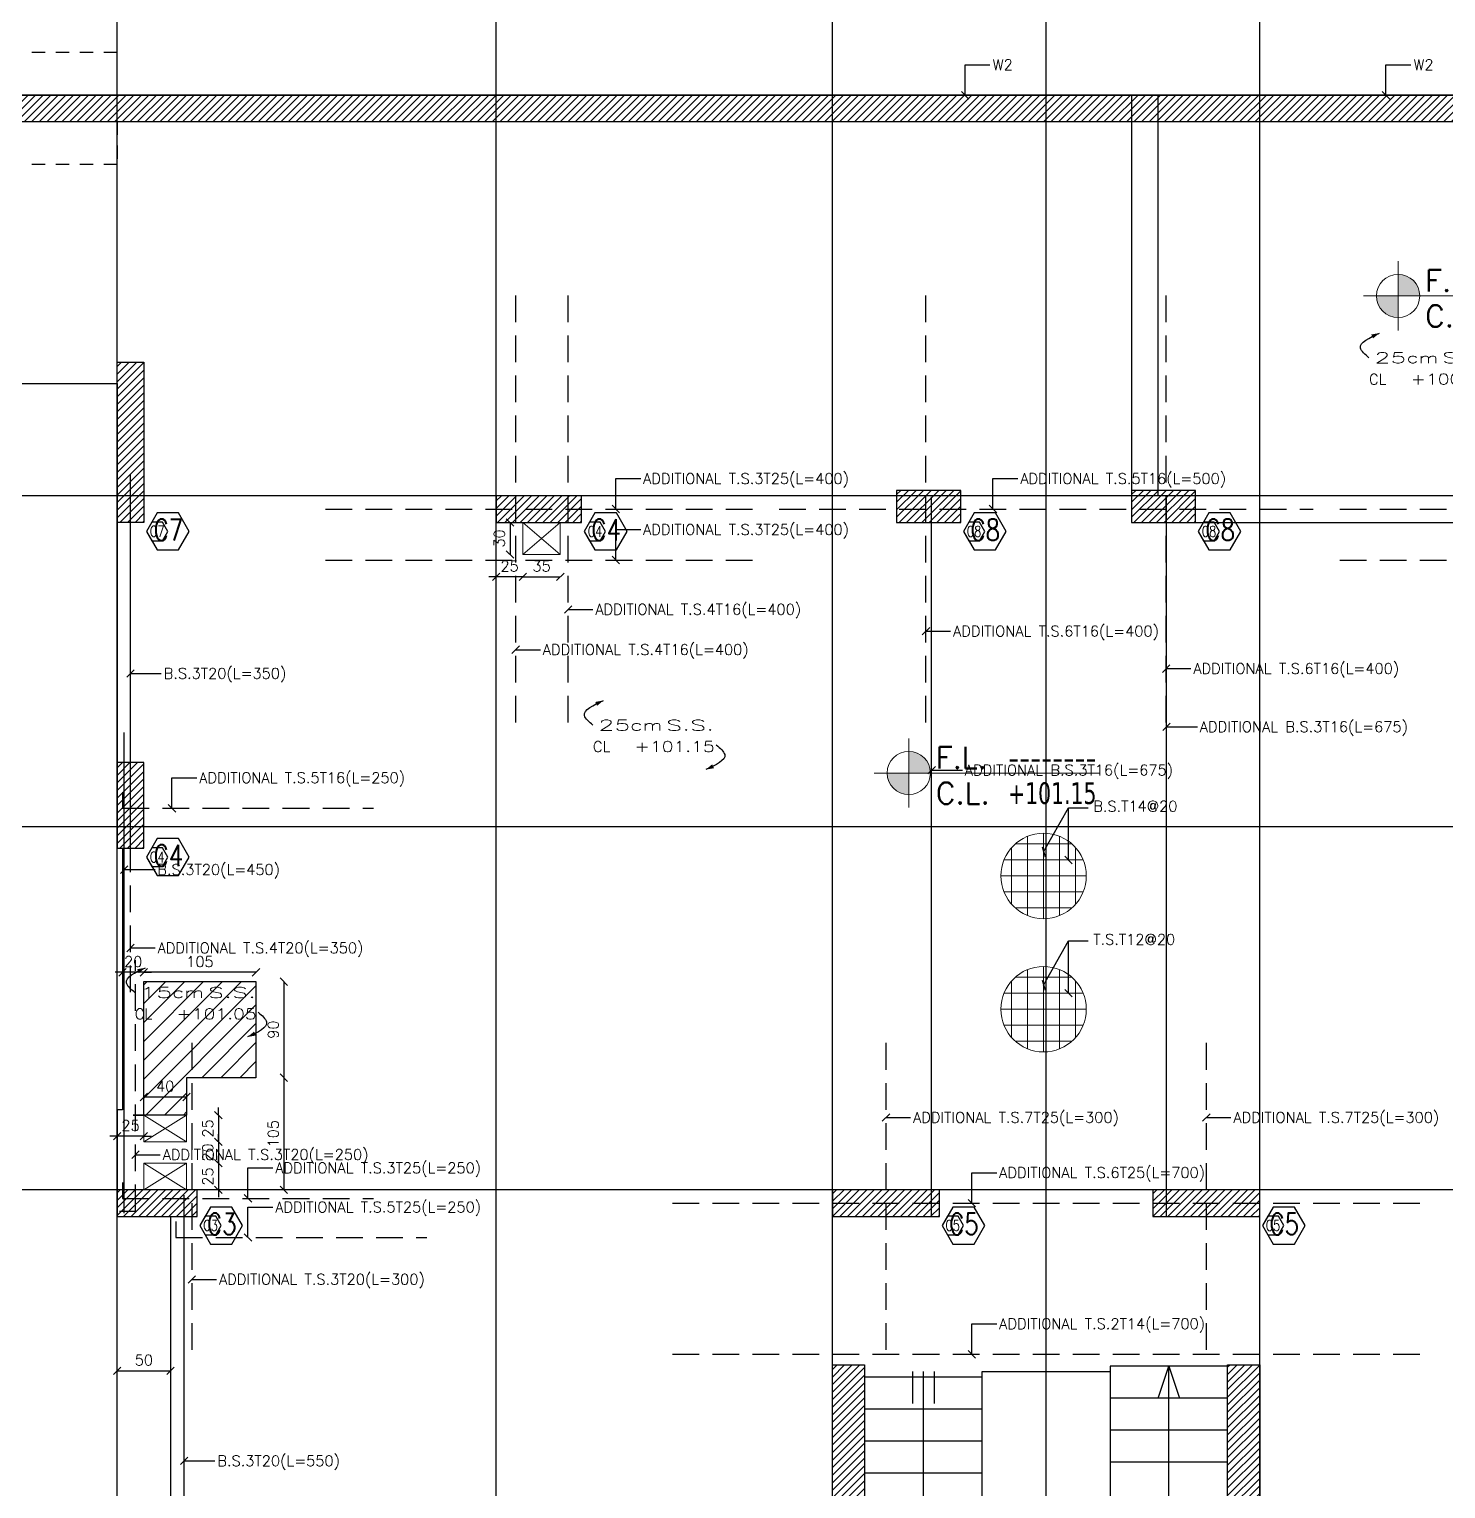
# Model space of a CAD drawing. Header units: inches. Extents: x -48 to 777, y -156 to 510.
# Drawn here: x 379.65 to 392.92, y 244.76 to 258.43 of the extents above; entities that cross this region are included whole.
import ezdxf
from ezdxf.enums import TextEntityAlignment as Align

# ---------------------------------------------------------------- set-up
doc = ezdxf.new("R2010")
doc.units = ezdxf.units.IN
doc.header["$MEASUREMENT"] = 0
for name, pattern in [('HIDDEN', [0.375, 0.25, -0.125]), ('HIDDEN2', [0.1875, 0.125, -0.0625]), ('NUHA', [1.45, 0.75, -0.25, 0.2, -0.25])]:
    doc.linetypes.add(name, pattern=pattern)
doc.layers.get('Defpoints').update_dxf_attribs({"lineweight": 5})
for name, color, linetype, lineweight in [('A-SIGNS1', 20, 'Continuous', 15), ('A-SIGNS2', 30, 'Continuous', 15), ('str-shaft', 1, 'Continuous', 5)]:
    doc.layers.add(name, color=color, linetype=linetype, lineweight=lineweight)
for name, color, linetype in [('Str-Axes', 8, 'Continuous'), ('str-col-hatch', 8, 'Continuous'), ('str-COL-TAG-100', 1, 'Continuous'), ('str-COL-TAG-50', 7, 'Continuous'), ('str-columns', 3, 'Continuous'), ('str-slab-bottom-reinf.', 1, 'Continuous'), ('str-slab-top', 1, 'Continuous'), ('str-stairs', 2, 'Continuous'), ('str-sunken-slabs', 5, 'Continuous'), ('str-walls', 5, 'Continuous')]:
    doc.layers.add(name, color=color, linetype=linetype)
doc.styles.add('ROMAN', font='ROMANS.SHX')
doc.styles.add('ROMAND', font='verdana.ttf')
doc.styles.add('ROMANS', font='romans__.ttf', dxfattribs={"height": 0.14})
doc.dimstyles.new('structure', dxfattribs={"dimtxt": 0.1, "dimasz": 0.07, "dimexe": 0.18, "dimexo": 1, "dimgap": 0.05, "dimtad": 1, "dimdec": 1, "dimlfac": 100, "dimrnd": 0.5, "dimdsep": 46, "dimtxsty": 'ROMAN', "dimblk1": 'OBLIQUE', "dimblk2": 'OBLIQUE', "dimsah": 1, "dimcen": 0.009, "dimse1": 1, "dimse2": 1, "dimclrd": 4, "dimclre": 9, "dimclrt": 1, "dimadec": 0, "dimazin": 0, "dimtfac": 0.066667, "dimtdec": 1, "dimtix": 1, "dimtmove": 2, "dimatfit": 3, "dimldrblk": 'OBLIQUE', "dimfxl": 0.18, "dimtolj": 1, "dimarcsym": 0})

# ---------------------------------------------------------------- blocks, each defined once
blk = doc.blocks.new('GXFHGCGFCD')
at = {"layer": 'A-SIGNS1', "linetype": 'NUHA'}
h = blk.add_hatch(color=256, dxfattribs=at)
h.paths.add_polyline_path([(90.382, 61.33), (90.382, 61.17), (90.542, 61.17, 0.414214)])
h.paths.add_polyline_path([(90.382, 61.17), (90.222, 61.17, 0.414214), (90.382, 61.01)])
at = {"layer": 'A-SIGNS1'}
for p, q in [((90.382, 60.914), (90.382, 61.426)), ((90.126, 61.17), (91.79, 61.17))]:
    blk.add_line(p, q, dxfattribs=at)
blk.add_circle((90.382, 61.17), 0.16, dxfattribs=at)
blk = doc.blocks.new('DGXFHXFGDFD')
at = {"layer": 'A-SIGNS1'}
blk.add_blockref('GXFHGCGFCD', (0, 0), dxfattribs=at)
at = {"layer": 'A-SIGNS2', "linetype": 'NUHA', "style": 'ROMANS'}
for s, p in [('F.L.', (90.583, 61.203)), ('C.L.', (90.583, 60.941))]:
    blk.add_text(s, height=0.16, dxfattribs=at).set_placement(p)
at = {"layer": 'A-SIGNS2', "style": 'ROMANS', "width": 0.910135, "flags": 4}
for tag, p, p2 in [('NIV.FINI', (91.116, 61.203), (91.79, 61.203)), ('NIV.BETON', (91.116, 60.941), (91.79, 60.941))]:
    blk.add_attdef(tag, text='', height=0.16, dxfattribs=at).set_placement(p, p2, align=Align.FIT)
blk = doc.blocks.new('tags')
at = {"layer": 'str-COL-TAG-100', "color": 2}
blk.add_lwpolyline([(0.125, -0.262), (0.325, -0.262), (0.425, -0.088), (0.325, 0.085), (0.125, 0.085), (0.025, -0.088)], close=True, dxfattribs=at)
at = {"layer": 'str-COL-TAG-50', "color": 2}
blk.add_lwpolyline([(0.075, -0.175), (0.175, -0.175), (0.225, -0.088), (0.175, -0.002), (0.075, -0.002), (0.025, -0.088)], close=True, dxfattribs=at)
at = {"layer": 'str-COL-TAG-100', "color": 1, "style": 'ROMANS', "width": 0.699426}
blk.add_attdef('NUMBER', text='', height=0.2, dxfattribs=at).set_placement((0.092, -0.174), (0.368, -0.174), align=Align.FIT)
at = {"layer": 'str-COL-TAG-50', "color": 1, "style": 'ROMANS', "width": 0.697102}
blk.add_attdef('NUMBER', text='', height=0.1, dxfattribs=at).set_placement((0.056, -0.138), (0.194, -0.138), align=Align.FIT)
blk = doc.blocks.new('_Oblique')
at = {"color": 0, "linetype": 'ByBlock', "lineweight": -2}
blk.add_line((-0.5, -0.5), (0.5, 0.5), dxfattribs=at)
blk = doc.blocks.new('*D1638')
at = {"layer": 'Defpoints', "color": 0, "transparency": 16777216}
for p in [(381.127, 248.428), (380.727, 248.258), (381.127, 248.258)]:
    blk.add_point(p, dxfattribs=at)
at = {"layer": 'str-shaft', "color": 4, "lineweight": -2, "transparency": 16777216}
blk.add_line((380.727, 248.428), (381.127, 248.428), dxfattribs=at)
at = {"layer": 'str-shaft', "color": 4, "lineweight": -2, "transparency": 16777216, "xscale": 0.07, "yscale": 0.07, "zscale": 0.07, "rotation": 180}
blk.add_blockref('_Oblique', (380.727, 248.428), dxfattribs=at)
at = {"layer": 'str-shaft', "color": 4, "lineweight": -2, "transparency": 16777216, "xscale": 0.07, "yscale": 0.07, "zscale": 0.07}
blk.add_blockref('_Oblique', (381.127, 248.428), dxfattribs=at)
at = {"layer": 'str-shaft', "color": 1, "transparency": 16777216, "insert": (380.927, 248.528), "char_height": 0.1, "attachment_point": 5, "style": 'ROMAN'}
blk.add_mtext('\\A1;40', dxfattribs=at)
blk = doc.blocks.new('*D1639')
at = {"layer": 'Defpoints', "color": 0, "transparency": 16777216}
for p in [(381.127, 248.258), (381.127, 248.008), (381.425, 248.008)]:
    blk.add_point(p, dxfattribs=at)
at = {"layer": 'str-shaft', "color": 4, "lineweight": -2, "transparency": 16777216}
for p, q in [((381.425, 248.258), (381.425, 248.328)), ((381.425, 248.258), (381.425, 248.008)), ((381.425, 248.008), (381.425, 247.938))]:
    blk.add_line(p, q, dxfattribs=at)
at = {"layer": 'str-shaft', "color": 4, "lineweight": -2, "transparency": 16777216, "xscale": 0.07, "yscale": 0.07, "zscale": 0.07}
for p, rotation in [((381.425, 248.258), 270), ((381.425, 248.008), 90)]:
    blk.add_blockref('_Oblique', p, dxfattribs=dict(at, rotation=rotation))
at = {"layer": 'str-shaft', "color": 1, "transparency": 16777216, "insert": (381.325, 248.133), "char_height": 0.1, "attachment_point": 5, "rotation": 90, "style": 'ROMAN'}
blk.add_mtext('\\A1;25', dxfattribs=at)
blk = doc.blocks.new('*D1640')
at = {"layer": 'Defpoints', "color": 0, "transparency": 16777216}
for p in [(381.127, 248.008), (381.127, 247.808), (381.425, 247.808)]:
    blk.add_point(p, dxfattribs=at)
at = {"layer": 'str-shaft', "color": 4, "lineweight": -2, "transparency": 16777216}
for p, q in [((381.425, 248.008), (381.425, 248.078)), ((381.425, 248.008), (381.425, 247.808)), ((381.425, 247.808), (381.425, 247.738))]:
    blk.add_line(p, q, dxfattribs=at)
at = {"layer": 'str-shaft', "color": 4, "lineweight": -2, "transparency": 16777216, "xscale": 0.07, "yscale": 0.07, "zscale": 0.07}
for p, rotation in [((381.425, 248.008), 270), ((381.425, 247.808), 90)]:
    blk.add_blockref('_Oblique', p, dxfattribs=dict(at, rotation=rotation))
at = {"layer": 'str-shaft', "color": 1, "transparency": 16777216, "insert": (381.325, 247.908), "char_height": 0.1, "attachment_point": 5, "rotation": 90, "style": 'ROMAN'}
blk.add_mtext('\\A1;20', dxfattribs=at)
blk = doc.blocks.new('*D1641')
at = {"layer": 'Defpoints', "color": 0, "transparency": 16777216}
for p in [(381.127, 247.808), (381.127, 247.558), (381.425, 247.558)]:
    blk.add_point(p, dxfattribs=at)
at = {"layer": 'str-shaft', "color": 4, "lineweight": -2, "transparency": 16777216}
for p, q in [((381.425, 247.808), (381.425, 247.878)), ((381.425, 247.808), (381.425, 247.558)), ((381.425, 247.558), (381.425, 247.488))]:
    blk.add_line(p, q, dxfattribs=at)
at = {"layer": 'str-shaft', "color": 4, "lineweight": -2, "transparency": 16777216, "xscale": 0.07, "yscale": 0.07, "zscale": 0.07}
for p, rotation in [((381.425, 247.808), 270), ((381.425, 247.558), 90)]:
    blk.add_blockref('_Oblique', p, dxfattribs=dict(at, rotation=rotation))
at = {"layer": 'str-shaft', "color": 1, "transparency": 16777216, "insert": (381.325, 247.683), "char_height": 0.1, "attachment_point": 5, "rotation": 90, "style": 'ROMAN'}
blk.add_mtext('\\A1;25', dxfattribs=at)
blk = doc.blocks.new('*D1655')
at = {"layer": 'Defpoints', "color": 0, "transparency": 16777216}
for p in [(380.477, 248.06), (380.477, 248.06), (380.727, 248.06)]:
    blk.add_point(p, dxfattribs=at)
at = {"layer": 'str-shaft', "color": 4, "lineweight": -2, "transparency": 16777216}
for p, q in [((380.477, 248.06), (380.407, 248.06)), ((380.727, 248.06), (380.477, 248.06)), ((380.727, 248.06), (380.797, 248.06))]:
    blk.add_line(p, q, dxfattribs=at)
at = {"layer": 'str-shaft', "color": 4, "lineweight": -2, "transparency": 16777216, "xscale": 0.07, "yscale": 0.07, "zscale": 0.07}
blk.add_blockref('_Oblique', (380.477, 248.06), dxfattribs=at)
at = {"layer": 'str-shaft', "color": 4, "lineweight": -2, "transparency": 16777216, "xscale": 0.07, "yscale": 0.07, "zscale": 0.07, "rotation": 180}
blk.add_blockref('_Oblique', (380.727, 248.06), dxfattribs=at)
at = {"layer": 'str-shaft', "color": 1, "transparency": 16777216, "insert": (380.602, 248.16), "char_height": 0.1, "attachment_point": 5, "style": 'ROMAN'}
blk.add_mtext('\\A1;25', dxfattribs=at)
blk = doc.blocks.new('DALLE-P')
at = {"color": 5}
for points in [[(-4.66, 3.29, 0, 0.4, 0), (-5.35, 2.97, 0.4, 0.4, 0)], [(4.91, -3.19, 0, 0.4, 0), (5.6, -2.87, 0.4, 0.4, 0)]]:
    blk.add_lwpolyline(points, format="xyseb", dxfattribs=at)
for points in [[(-5.65, 0.97), (-6.44, 1.88), (-4.66, 3.29)], [(5.9, -0.87), (6.69, -1.78), (4.91, -3.19)]]:
    blk.add_spline(points, degree=3, dxfattribs=at)
at = {"color": 1, "style": 'ROMANS', "width": 1.302339}
blk.add_text('cm', height=1, dxfattribs=at).set_placement((-2.15, 0.47), (0.85, 0.47), align=Align.FIT)
at = {"color": 1, "style": 'ROMANS'}
blk.add_text('CL', height=1, dxfattribs=at).set_placement((-5.65, -1.53))
for tag, width, p, p2 in [('SLABTHICKNESS', 1.557299, (-5.15, 0.47), (-2.15, 0.47)), ('SLABTYPE', 1.86013, (1.2, 0.47), (5.7, 0.47)), ('CONCRETELEVEL', 1.620528, (-1.75, -1.53), (5.75, -1.53))]:
    blk.add_attdef(tag, text='', height=1, dxfattribs=dict(at, width=width)).set_placement(p, p2, align=Align.FIT)
blk = doc.blocks.new('*D1990')
at = {"layer": 'Defpoints', "color": 0, "transparency": 16777216}
for p in [(384.277, 253.808), (384.156, 253.508), (384.277, 253.508)]:
    blk.add_point(p, dxfattribs=at)
at = {"layer": 'str-shaft', "color": 4, "lineweight": -2, "transparency": 16777216}
blk.add_line((384.156, 253.808), (384.156, 253.508), dxfattribs=at)
at = {"layer": 'str-shaft', "color": 4, "lineweight": -2, "transparency": 16777216, "xscale": 0.07, "yscale": 0.07, "zscale": 0.07}
for p, rotation in [((384.156, 253.808), 90), ((384.156, 253.508), 270)]:
    blk.add_blockref('_Oblique', p, dxfattribs=dict(at, rotation=rotation))
at = {"layer": 'str-shaft', "color": 1, "transparency": 16777216, "insert": (384.056, 253.658), "char_height": 0.1, "attachment_point": 5, "rotation": 90, "style": 'ROMAN'}
blk.add_mtext('\\A1;30', dxfattribs=at)
blk = doc.blocks.new('*D1991')
at = {"layer": 'Defpoints', "color": 0, "transparency": 16777216}
for p in [(384.277, 253.508), (384.627, 253.508), (384.627, 253.299)]:
    blk.add_point(p, dxfattribs=at)
at = {"layer": 'str-shaft', "color": 4, "lineweight": -2, "transparency": 16777216}
blk.add_line((384.277, 253.299), (384.627, 253.299), dxfattribs=at)
at = {"layer": 'str-shaft', "color": 4, "lineweight": -2, "transparency": 16777216, "xscale": 0.07, "yscale": 0.07, "zscale": 0.07, "rotation": 180}
blk.add_blockref('_Oblique', (384.277, 253.299), dxfattribs=at)
at = {"layer": 'str-shaft', "color": 4, "lineweight": -2, "transparency": 16777216, "xscale": 0.07, "yscale": 0.07, "zscale": 0.07}
blk.add_blockref('_Oblique', (384.627, 253.299), dxfattribs=at)
at = {"layer": 'str-shaft', "color": 1, "transparency": 16777216, "insert": (384.452, 253.399), "char_height": 0.1, "attachment_point": 5, "style": 'ROMAN'}
blk.add_mtext('\\A1;35', dxfattribs=at)
blk = doc.blocks.new('*D1992')
at = {"layer": 'Defpoints', "color": 0, "transparency": 16777216}
for p in [(384.027, 253.508), (384.277, 253.508), (384.027, 253.299)]:
    blk.add_point(p, dxfattribs=at)
at = {"layer": 'str-shaft', "color": 4, "lineweight": -2, "transparency": 16777216}
for p, q in [((384.027, 253.299), (383.957, 253.299)), ((384.277, 253.299), (384.027, 253.299)), ((384.277, 253.299), (384.347, 253.299))]:
    blk.add_line(p, q, dxfattribs=at)
at = {"layer": 'str-shaft', "color": 4, "lineweight": -2, "transparency": 16777216, "xscale": 0.07, "yscale": 0.07, "zscale": 0.07}
blk.add_blockref('_Oblique', (384.027, 253.299), dxfattribs=at)
at = {"layer": 'str-shaft', "color": 4, "lineweight": -2, "transparency": 16777216, "xscale": 0.07, "yscale": 0.07, "zscale": 0.07, "rotation": 180}
blk.add_blockref('_Oblique', (384.277, 253.299), dxfattribs=at)
at = {"layer": 'str-shaft', "color": 1, "transparency": 16777216, "insert": (384.152, 253.399), "char_height": 0.1, "attachment_point": 5, "style": 'ROMAN'}
blk.add_mtext('\\A1;25', dxfattribs=at)
blk = doc.blocks.new('*D2052')
at = {"layer": 'Defpoints', "color": 0, "transparency": 16777216}
for p in [(381.777, 249.508), (381.777, 248.608), (382.038, 248.608)]:
    blk.add_point(p, dxfattribs=at)
at = {"layer": 'str-sunken-slabs', "color": 4, "lineweight": -2, "transparency": 16777216}
blk.add_line((382.038, 249.508), (382.038, 248.608), dxfattribs=at)
at = {"layer": 'str-sunken-slabs', "color": 4, "lineweight": -2, "transparency": 16777216, "xscale": 0.07, "yscale": 0.07, "zscale": 0.07}
for p, rotation in [((382.038, 249.508), 90), ((382.038, 248.608), 270)]:
    blk.add_blockref('_Oblique', p, dxfattribs=dict(at, rotation=rotation))
at = {"layer": 'str-sunken-slabs', "color": 1, "transparency": 16777216, "insert": (381.938, 249.058), "char_height": 0.1, "attachment_point": 5, "rotation": 90, "style": 'ROMAN'}
blk.add_mtext('\\A1;90', dxfattribs=at)
blk = doc.blocks.new('*D2053')
at = {"layer": 'Defpoints', "color": 0, "transparency": 16777216}
for p in [(380.727, 249.595), (380.727, 249.508), (381.777, 249.508)]:
    blk.add_point(p, dxfattribs=at)
at = {"layer": 'str-sunken-slabs', "color": 4, "lineweight": -2, "transparency": 16777216}
blk.add_line((381.777, 249.595), (380.727, 249.595), dxfattribs=at)
at = {"layer": 'str-sunken-slabs', "color": 4, "lineweight": -2, "transparency": 16777216, "xscale": 0.07, "yscale": 0.07, "zscale": 0.07}
for p, rotation in [((380.727, 249.595), 179.9992929471916), ((381.777, 249.595), 359.9992929471916)]:
    blk.add_blockref('_Oblique', p, dxfattribs=dict(at, rotation=rotation))
at = {"layer": 'str-sunken-slabs', "color": 1, "transparency": 16777216, "insert": (381.252, 249.695), "char_height": 0.1, "attachment_point": 5, "rotation": 359.9993, "style": 'ROMAN'}
blk.add_mtext('\\A1;105', dxfattribs=at)
blk = doc.blocks.new('*D2054')
at = {"layer": 'Defpoints', "color": 0, "transparency": 16777216}
for p in [(380.527, 249.595), (380.527, 249.508), (380.727, 249.508)]:
    blk.add_point(p, dxfattribs=at)
at = {"layer": 'str-sunken-slabs', "color": 4, "lineweight": -2, "transparency": 16777216}
for p, q in [((380.527, 249.595), (380.457, 249.595)), ((380.727, 249.595), (380.527, 249.595)), ((380.727, 249.595), (380.797, 249.595))]:
    blk.add_line(p, q, dxfattribs=at)
at = {"layer": 'str-sunken-slabs', "color": 4, "lineweight": -2, "transparency": 16777216, "xscale": 0.07, "yscale": 0.07, "zscale": 0.07}
for p, rotation in [((380.527, 249.595), 359.9999999866631), ((380.727, 249.595), 179.9999999866631)]:
    blk.add_blockref('_Oblique', p, dxfattribs=dict(at, rotation=rotation))
at = {"layer": 'str-sunken-slabs', "color": 1, "transparency": 16777216, "insert": (380.627, 249.695), "char_height": 0.1, "attachment_point": 5, "rotation": 360, "style": 'ROMAN'}
blk.add_mtext('\\A1;20', dxfattribs=at)
blk = doc.blocks.new('*D2055')
at = {"layer": 'Defpoints', "color": 0, "transparency": 16777216}
for p in [(381.777, 248.608), (381.777, 247.558), (382.038, 247.558)]:
    blk.add_point(p, dxfattribs=at)
at = {"layer": 'str-sunken-slabs', "color": 4, "lineweight": -2, "transparency": 16777216}
blk.add_line((382.038, 248.608), (382.038, 247.558), dxfattribs=at)
at = {"layer": 'str-sunken-slabs', "color": 4, "lineweight": -2, "transparency": 16777216, "xscale": 0.07, "yscale": 0.07, "zscale": 0.07}
for p, rotation in [((382.038, 248.608), 90), ((382.038, 247.558), 270)]:
    blk.add_blockref('_Oblique', p, dxfattribs=dict(at, rotation=rotation))
at = {"layer": 'str-sunken-slabs', "color": 1, "transparency": 16777216, "insert": (381.938, 248.083), "char_height": 0.1, "attachment_point": 5, "rotation": 90, "style": 'ROMAN'}
blk.add_mtext('\\A1;105', dxfattribs=at)
blk = doc.blocks.new('*D2141')
at = {"layer": 'Defpoints', "color": 0, "transparency": 16777216}
for p in [(380.477, 245.864), (380.977, 245.864), (380.977, 245.864)]:
    blk.add_point(p, dxfattribs=at)
at = {"layer": 'str-sunken-slabs', "color": 4, "lineweight": -2, "transparency": 16777216}
blk.add_line((380.477, 245.864), (380.977, 245.864), dxfattribs=at)
at = {"layer": 'str-sunken-slabs', "color": 4, "lineweight": -2, "transparency": 16777216, "xscale": 0.07, "yscale": 0.07, "zscale": 0.07, "rotation": 180}
blk.add_blockref('_Oblique', (380.477, 245.864), dxfattribs=at)
at = {"layer": 'str-sunken-slabs', "color": 4, "lineweight": -2, "transparency": 16777216, "xscale": 0.07, "yscale": 0.07, "zscale": 0.07}
blk.add_blockref('_Oblique', (380.977, 245.864), dxfattribs=at)
at = {"layer": 'str-sunken-slabs', "color": 1, "transparency": 16777216, "insert": (380.727, 245.964), "char_height": 0.1, "attachment_point": 5, "style": 'ROMAN'}
blk.add_mtext('\\A1;50', dxfattribs=at)

msp = doc.modelspace()

# ---------------------------------------------------------------- hatches: boundary and pattern name
at = {"layer": 'str-col-hatch'}
h = msp.add_hatch(dxfattribs=at)
h.set_pattern_fill('ANSI31', color=256, scale=0.4)
h.set_pattern_definition([(45, (-315.65302, 203.099195), (-0.035355339, 0.035355339), [])])
h.paths.add_polyline_path([(380.47678, 255.30844), (380.47678, 253.80844), (380.72678, 253.80844), (380.72678, 255.30844)])
h = msp.add_hatch(dxfattribs=at)
h.set_pattern_fill('ANSI31', color=256, scale=0.4)
h.set_pattern_definition([(45, (-308.00302, 203.09906), (-0.035355339, 0.035355339), [])])
h.paths.add_polyline_path([(387.77678, 254.10831), (387.77678, 253.80831), (388.37678, 253.80831), (388.37678, 254.10831)])
h = msp.add_hatch(dxfattribs=at)
h.set_pattern_fill('ANSI31', color=256, scale=0.4)
h.set_pattern_definition([(45, (-305.80302, 203.09917), (-0.035355339, 0.035355339), [])])
h.paths.add_polyline_path([(389.97678, 254.10842), (389.97678, 253.80842), (390.57678, 253.80842), (390.57678, 254.10842)])
h = msp.add_hatch(dxfattribs=at)
h.set_pattern_fill('ANSI31', color=256, scale=0.4)
h.set_pattern_definition([(45, (-311.55302, 203.09906), (-0.035355339, 0.035355339), [])])
h.paths.add_polyline_path([(384.02678, 254.05831), (384.02678, 253.80831), (384.82678, 253.80831), (384.82678, 254.05831)])
h = msp.add_hatch(dxfattribs=at)
h.set_pattern_fill('ANSI31', color=256, scale=0.4)
h.set_pattern_definition([(45, (-315.65302, 200.0492), (-0.035355339, 0.035355339), [])])
h.paths.add_polyline_path([(380.47678, 251.55845), (380.47678, 250.75845), (380.72678, 250.75845), (380.72678, 251.55845)])
h = msp.add_hatch(dxfattribs=at)
h.set_pattern_fill('ANSI31', color=256, scale=0.4)
h.set_pattern_definition([(45, (-315.15302, 196.4992), (-0.035355339, 0.035355339), [])])
h.paths.add_polyline_path([(381.22678, 247.55845), (380.47678, 247.55845), (380.47678, 247.30845), (381.22678, 247.30845)])
h = msp.add_hatch(dxfattribs=at)
h.set_pattern_fill('ANSI31', color=256, scale=0.4)
h.set_pattern_definition([(45, (-308.20302, 196.5992), (-0.035355339, 0.035355339), [])])
h.paths.add_polyline_path([(387.17678, 247.55845), (387.17678, 247.30845), (388.17678, 247.30845), (388.17678, 247.55845)])
h = msp.add_hatch(dxfattribs=at)
h.set_pattern_fill('ANSI31', color=256, scale=0.4)
h.set_pattern_definition([(45, (-305.20302, 196.5992), (-0.035355339, 0.035355339), [])])
h.paths.add_polyline_path([(390.17678, 247.55845), (390.17678, 247.30845), (391.17678, 247.30845), (391.17678, 247.55845)])
at = {"layer": 'str-sunken-slabs'}
h = msp.add_hatch(dxfattribs=at)
h.set_pattern_fill('ANSI31', color=8)
h.set_pattern_definition([(45, (56.82502, -9e-08), (-0.088388348, 0.088388348), [])])
h.paths.add_polyline_path([(381.77678, 249.50845), (381.77678, 248.60845), (381.12678, 248.60845), (381.12678, 248.25845), (380.72678, 248.25845), (380.72678, 249.50847)])
at = {"layer": 'str-walls'}
h = msp.add_hatch(dxfattribs=at)
h.set_pattern_fill('ANSI31', color=8, scale=0.4)
h.paths.add_polyline_path([(374.9261, 257.55828), (374.87452, 257.80831), (400.87678, 257.80831), (400.87678, 257.55831), (397.42686, 257.55831), (397.4268, 257.55831), (380.72678, 257.55831), (380.72678, 257.55835)])
h = msp.add_hatch(dxfattribs=at)
h.set_pattern_fill('ANSI31', color=8, scale=0.4)
h.set_pattern_definition([(45, (-209, -1e-08), (-0.035355339, 0.035355339), [])])
h.paths.add_polyline_path([(387.47678, 245.91845), (387.47678, 242.95845), (390.87678, 242.95845), (390.87678, 245.91845), (391.17678, 245.91845), (391.17678, 242.65688), (387.17679, 242.65686), (387.17677, 245.91845)])
h = msp.add_hatch(dxfattribs=at)
h.set_pattern_fill('ANSI31', color=8, scale=0.4)
h.set_pattern_definition([(45, (-209, -1e-08), (-0.035355339, 0.035355339), [])])
h.paths.add_polyline_path([(387.47678, 245.91845), (387.47678, 242.95845), (390.87678, 242.95845), (390.87678, 245.91845), (391.17678, 245.91845), (391.17678, 242.65688), (387.17679, 242.65686), (387.17677, 245.91845)])

# ---------------------------------------------------------------- linework, layer by layer
at = {"layer": 'Str-Axes', "ltscale": 0.1}
for p, q in [((380.47678, 221.25688), (380.47678, 260.35831)), ((384.02678, 221.25688), (384.02678, 260.35831)), ((387.17678, 221.25688), (387.17678, 260.35831)), ((389.17678, 242.95845), (389.17678, 260.35831)), ((391.17678, 221.25688), (391.17678, 260.35831)), ((402.62657, 254.05831), (374.32678, 254.05831)), ((402.62657, 250.95845), (374.32678, 250.95845)), ((402.62657, 247.55845), (374.32678, 247.55845))]:
    msp.add_line(p, q, dxfattribs=at)
at = {"layer": 'str-columns'}
for points in [[(380.47678, 255.30845), (380.72678, 255.30845), (380.72678, 253.80845), (380.47678, 253.80845)], [(388.37678, 253.80831), (388.37678, 254.10831), (387.77678, 254.10831), (387.77678, 253.80831)], [(390.57678, 253.80842), (390.57678, 254.10842), (389.97678, 254.10842), (389.97678, 253.80842)], [(384.82678, 253.80831), (384.82678, 254.05831), (384.02678, 254.05831), (384.02678, 253.80831)], [(380.47678, 250.75845), (380.72678, 250.75845), (380.72678, 251.55845), (380.47678, 251.55845)], [(380.47678, 247.30845), (381.22678, 247.30845), (381.22678, 247.55845), (380.47678, 247.55845)], [(388.17678, 247.30845), (388.17678, 247.55845), (387.17678, 247.55845), (387.17678, 247.30845)], [(391.17678, 247.30845), (391.17678, 247.55845), (390.17678, 247.55845), (390.17678, 247.30845)]]:
    msp.add_lwpolyline(points, close=True, dxfattribs=at)
at = {"layer": 'str-shaft'}
for p, q in [((384.27678, 253.80831), (384.62678, 253.50831)), ((384.27678, 253.50831), (384.62678, 253.80831)), ((381.12678, 248.25845), (380.72678, 248.00845)), ((380.72678, 248.25845), (381.12678, 248.00845)), ((381.12678, 247.80845), (380.72678, 247.55845)), ((380.72678, 247.80845), (381.12678, 247.55845))]:
    msp.add_line(p, q, dxfattribs=at)
for points in [[(384.27678, 253.80831), (384.62678, 253.80831), (384.62678, 253.50831), (384.27678, 253.50831)], [(381.12678, 248.00845), (380.72678, 248.00845), (380.72678, 248.25845), (381.12678, 248.25845)], [(381.12678, 247.80845), (380.72678, 247.80845), (380.72678, 247.55845), (381.12678, 247.55845)]]:
    msp.add_lwpolyline(points, close=True, dxfattribs=at)
at = {"layer": 'str-slab-bottom-reinf.'}
for p, q in [((380.60178, 250.75845), (380.60178, 254.25845)), ((388.10454, 247.30845), (388.10454, 254.04629)), ((390.30454, 247.30845), (390.30454, 254.04629)), ((380.54266, 247.34115), (380.54266, 251.84183)), ((381.10432, 242.00729), (381.10432, 247.50729))]:
    msp.add_line(p, q, dxfattribs=at)
at = {"layer": 'str-slab-bottom-reinf.', "lineweight": 0}
for p, q in [((389.00305, 250.12665), (389.00305, 250.86841)), ((389.15305, 250.09747), (389.15305, 250.89759)), ((389.30305, 250.12665), (389.30305, 250.86841)), ((388.85305, 250.23286), (388.85305, 250.7622)), ((389.41772, 250.79753), (388.88838, 250.79753)), ((389.45305, 250.23286), (389.45305, 250.7622)), ((389.52393, 250.64753), (388.78217, 250.64753)), ((389.55311, 250.49753), (388.75298, 250.49753)), ((389.52393, 250.34753), (388.78217, 250.34753)), ((389.41772, 250.19753), (388.88838, 250.19753))]:
    msp.add_line(p, q, dxfattribs=at)
msp.add_circle((389.15305, 250.49753), 0.40006, dxfattribs=at)
at = {"layer": 'str-slab-top', "linetype": 'HIDDEN'}
for p, q in [((384.2094, 251.93331), (384.2094, 255.93331)), ((384.70102, 251.93331), (384.70102, 255.93331)), ((388.05178, 251.93331), (388.05178, 255.93331)), ((390.30178, 251.93331), (390.30178, 255.93331)), ((382.42678, 253.93331), (386.42678, 253.93331)), ((386.67678, 253.93331), (391.67678, 253.93331)), ((391.92678, 253.93345), (397.92678, 253.93345)), ((382.42678, 253.45605), (386.42678, 253.45605)), ((391.92678, 253.45619), (397.92678, 253.45619)), ((380.60178, 249.40845), (380.60178, 252.90845)), ((381.17678, 248.93345), (381.17678, 245.93345)), ((387.67678, 248.93344), (387.67678, 245.93344)), ((390.67678, 248.93344), (390.67678, 245.93344)), ((385.67678, 247.43345), (392.67678, 247.43345)), ((385.67678, 246.0183), (392.67678, 246.0183))]:
    msp.add_line(p, q, dxfattribs=at)
at = {"layer": 'str-slab-top', "lineweight": 0}
for p, q in [((389.00305, 248.87863), (389.00305, 249.62039)), ((389.15305, 248.84945), (389.15305, 249.64957)), ((389.30305, 248.87863), (389.30305, 249.62039)), ((388.85305, 248.98484), (388.85305, 249.51418)), ((389.41772, 249.54951), (388.88838, 249.54951)), ((389.45305, 248.98484), (389.45305, 249.51418)), ((389.52393, 249.39951), (388.78217, 249.39951)), ((389.55311, 249.24951), (388.75298, 249.24951)), ((389.52393, 249.09951), (388.78217, 249.09951)), ((389.41772, 248.94951), (388.88838, 248.94951))]:
    msp.add_line(p, q, dxfattribs=at)
at = {"layer": 'str-slab-top', "linetype": 'HIDDEN'}
for points in [[(380.52678, 251.28131), (380.52678, 251.13131), (382.87678, 251.13131)], [(380.49936, 247.35845), (380.64936, 247.35845), (380.64936, 249.70845)], [(380.52678, 247.62822), (380.52678, 247.47822), (382.87678, 247.47822)], [(381.02678, 247.26129), (381.02678, 247.11129), (383.37678, 247.11129)]]:
    msp.add_lwpolyline(points, dxfattribs=at)
at = {"layer": 'str-slab-top', "lineweight": 0}
msp.add_circle((389.15305, 249.24951), 0.40006, dxfattribs=at)
at = {"layer": 'str-stairs'}
msp.add_line((389.77678, 245.90845), (389.77678, 245.85845), dxfattribs=at)
at = {"layer": 'str-stairs', "color": 8}
for points in [[(388.02678, 245.85845), (388.02678, 243.50845), (390.32678, 243.50845), (390.32678, 245.90845)], [(390.22678, 245.60845), (390.32678, 245.90845), (390.42678, 245.60845)], [(387.92678, 245.85845), (387.92678, 245.55845)], [(388.12678, 245.85845), (388.12678, 245.55845)]]:
    msp.add_lwpolyline(points, dxfattribs=at)
at = {"layer": 'str-stairs'}
for points in [[(390.87678, 245.90845), (389.77678, 245.90845)], [(387.47678, 245.80845), (388.57678, 245.80845)], [(387.47678, 245.50845), (388.57678, 245.50845)], [(390.87678, 245.60845), (389.77678, 245.60845)], [(390.87678, 245.30845), (389.77678, 245.30845)], [(387.47678, 245.20845), (388.57678, 245.20845)], [(390.87678, 245.00845), (389.77678, 245.00845)], [(387.47678, 244.90845), (388.57678, 244.90845)]]:
    msp.add_lwpolyline(points, dxfattribs=at)
msp.add_lwpolyline([(388.57678, 245.85845), (389.77678, 245.85845), (389.77678, 244.05845), (388.57678, 244.05845)], close=True, dxfattribs=at)
at = {"layer": 'str-sunken-slabs'}
for points in [[(397.87678, 246.60861), (397.87678, 246.55861), (396.42678, 246.55861), (396.4268, 254.05845), (390.22678, 254.05845), (390.22678, 257.80831), (380.47678, 257.80848), (374.67027, 257.80848)], [(375.22728, 255.10831), (380.47678, 255.1083), (380.47678, 250.75845), (380.52678, 250.75845), (380.52678, 248.30845), (380.47678, 248.30845), (380.47678, 247.30845), (380.97678, 247.30845), (380.97678, 240.95688)]]:
    msp.add_lwpolyline(points, dxfattribs=at)
for points in [[(389.97678, 253.80842), (396.42681, 253.80842), (396.42681, 257.80831), (389.97678, 257.80831)], [(381.77678, 249.50845), (381.77678, 248.60845), (381.12678, 248.60845), (381.12678, 248.25845), (380.62678, 248.25845), (380.72678, 248.25845), (380.72678, 249.50847)]]:
    msp.add_lwpolyline(points, close=True, dxfattribs=at)
at = {"layer": 'str-walls', "linetype": 'HIDDEN2'}
for p, q in [((380.47678, 258.20831), (374.79201, 258.20831)), ((380.47678, 257.80831), (380.47678, 258.20831)), ((380.47678, 257.56151), (380.47717, 257.16151)), ((380.47717, 257.16151), (375.06009, 257.15622))]:
    msp.add_line(p, q, dxfattribs=at)
at = {"layer": 'str-walls'}
for points in [[(374.9261, 257.55828), (374.87452, 257.80831), (400.87678, 257.80831), (400.87678, 257.55831), (397.42686, 257.55831), (397.4268, 257.55831), (380.72678, 257.55831), (380.72678, 257.55835)], [(387.47678, 245.91845), (387.47678, 242.95845), (390.87678, 242.95845), (390.87678, 245.91845), (391.17678, 245.91845), (391.17678, 242.65688), (387.17679, 242.65686), (387.17677, 245.91845)], [(387.47678, 245.91845), (387.47678, 242.95845), (390.87678, 242.95845), (390.87678, 245.91845), (391.17678, 245.91845), (391.17678, 242.65688), (387.17679, 242.65686), (387.17677, 245.91845)]]:
    msp.add_lwpolyline(points, close=True, dxfattribs=at)

# ---------------------------------------------------------------- block references
at = {"layer": 'A-SIGNS1'}
ref = msp.add_blockref('DGXFHXFGDFD', (277.94075, 178.41429), dxfattribs=dict(at, xscale=1.267200000000003, yscale=1.267200000000003, zscale=1.267200000000003))
ref.add_attrib('NIV.FINI', '--------', dxfattribs={"layer": 'A-SIGNS2', "height": 0.202752, "style": 'ROMAND', "width": 0.817278}).set_placement((393.40277, 255.9709), (394.23074, 255.9709), align=Align.FIT)
ref.add_attrib('NIV.BETON', '+100.90', dxfattribs={"layer": 'A-SIGNS2', "height": 0.202752, "style": 'ROMAND', "width": 0.680836}).set_placement((393.40277, 255.63913), (394.23074, 255.63913), align=Align.FIT)
ref = msp.add_blockref('DGXFHXFGDFD', (273.35824, 173.94684), dxfattribs=dict(at, xscale=1.267200000000003, yscale=1.267200000000003, zscale=1.267200000000003))
ref.add_attrib('NIV.FINI', '--------', dxfattribs={"layer": 'A-SIGNS2', "height": 0.202752, "style": 'ROMAND', "width": 0.817278}).set_placement((388.82026, 251.50346), (389.64823, 251.50346), align=Align.FIT)
ref.add_attrib('NIV.BETON', '+101.15', dxfattribs={"layer": 'A-SIGNS2', "height": 0.202752, "style": 'ROMAND', "width": 0.680836}).set_placement((388.82026, 251.17169), (389.64823, 251.17169), align=Align.FIT)
at = {"layer": 'str-columns'}
ref = msp.add_blockref('tags', (380.72678, 253.81229), dxfattribs=at)
ref.add_attrib('NUMBER', 'C7', dxfattribs={"layer": 'str-COL-TAG-50', "color": 1, "height": 0.1, "style": 'ROMANS', "width": 0.63631}).set_placement((380.78297, 253.67479), (380.92056, 253.67479), align=Align.FIT)
ref.add_attrib('NUMBER', 'C7', dxfattribs={"layer": 'str-COL-TAG-100', "color": 1, "height": 0.2, "style": 'ROMANS', "width": 0.638431}).set_placement((380.81862, 253.63823), (381.09471, 253.63823), align=Align.FIT)
ref = msp.add_blockref('tags', (384.82678, 253.81215), dxfattribs=at)
ref.add_attrib('NUMBER', 'C4', dxfattribs={"layer": 'str-COL-TAG-50', "color": 1, "height": 0.1, "style": 'ROMANS', "width": 0.63631}).set_placement((384.88297, 253.67465), (385.02056, 253.67465), align=Align.FIT)
ref.add_attrib('NUMBER', 'C4', dxfattribs={"layer": 'str-COL-TAG-100', "color": 1, "height": 0.2, "style": 'ROMANS', "width": 0.638431}).set_placement((384.91862, 253.6381), (385.19471, 253.6381), align=Align.FIT)
ref = msp.add_blockref('tags', (388.37678, 253.81215), dxfattribs=at)
ref.add_attrib('NUMBER', 'C8', dxfattribs={"layer": 'str-COL-TAG-50', "color": 1, "height": 0.1, "style": 'ROMANS', "width": 0.63631}).set_placement((388.43297, 253.67465), (388.57056, 253.67465), align=Align.FIT)
ref.add_attrib('NUMBER', 'C8', dxfattribs={"layer": 'str-COL-TAG-100', "color": 1, "height": 0.2, "style": 'ROMANS', "width": 0.638431}).set_placement((388.46862, 253.6381), (388.74471, 253.6381), align=Align.FIT)
ref = msp.add_blockref('tags', (390.57678, 253.81215), dxfattribs=at)
ref.add_attrib('NUMBER', 'C8', dxfattribs={"layer": 'str-COL-TAG-50', "color": 1, "height": 0.1, "style": 'ROMANS', "width": 0.63631}).set_placement((390.63297, 253.67465), (390.77056, 253.67465), align=Align.FIT)
ref.add_attrib('NUMBER', 'C8', dxfattribs={"layer": 'str-COL-TAG-100', "color": 1, "height": 0.2, "style": 'ROMANS', "width": 0.638431}).set_placement((390.66862, 253.6381), (390.94471, 253.6381), align=Align.FIT)
ref = msp.add_blockref('tags', (380.72678, 250.76229), dxfattribs=at)
ref.add_attrib('NUMBER', 'C4', dxfattribs={"layer": 'str-COL-TAG-50', "color": 1, "height": 0.1, "style": 'ROMANS', "width": 0.63631}).set_placement((380.78297, 250.62479), (380.92056, 250.62479), align=Align.FIT)
ref.add_attrib('NUMBER', 'C4', dxfattribs={"layer": 'str-COL-TAG-100', "color": 1, "height": 0.2, "style": 'ROMANS', "width": 0.638431}).set_placement((380.81862, 250.58824), (381.09471, 250.58824), align=Align.FIT)
ref = msp.add_blockref('tags', (381.22678, 247.31229), dxfattribs=at)
ref.add_attrib('NUMBER', 'C3', dxfattribs={"layer": 'str-COL-TAG-50', "color": 1, "height": 0.1, "style": 'ROMANS', "width": 0.63631}).set_placement((381.28297, 247.17479), (381.42056, 247.17479), align=Align.FIT)
ref.add_attrib('NUMBER', 'C3', dxfattribs={"layer": 'str-COL-TAG-100', "color": 1, "height": 0.2, "style": 'ROMANS', "width": 0.638431}).set_placement((381.31862, 247.13824), (381.59471, 247.13824), align=Align.FIT)
ref = msp.add_blockref('tags', (388.17678, 247.31229), dxfattribs=at)
ref.add_attrib('NUMBER', 'C5', dxfattribs={"layer": 'str-COL-TAG-50', "color": 1, "height": 0.1, "style": 'ROMANS', "width": 0.63631}).set_placement((388.23297, 247.17479), (388.37056, 247.17479), align=Align.FIT)
ref.add_attrib('NUMBER', 'C5', dxfattribs={"layer": 'str-COL-TAG-100', "color": 1, "height": 0.2, "style": 'ROMANS', "width": 0.638431}).set_placement((388.26862, 247.13824), (388.54471, 247.13824), align=Align.FIT)
ref = msp.add_blockref('tags', (391.17678, 247.31229), dxfattribs=at)
ref.add_attrib('NUMBER', 'C5', dxfattribs={"layer": 'str-COL-TAG-50', "color": 1, "height": 0.1, "style": 'ROMANS', "width": 0.63631}).set_placement((391.23297, 247.17479), (391.37056, 247.17479), align=Align.FIT)
ref.add_attrib('NUMBER', 'C5', dxfattribs={"layer": 'str-COL-TAG-100', "color": 1, "height": 0.2, "style": 'ROMANS', "width": 0.638431}).set_placement((391.26862, 247.13824), (391.54471, 247.13824), align=Align.FIT)
at = {"layer": 'str-sunken-slabs'}
ref = msp.add_blockref('DALLE-P', (392.76529, 255.25271), dxfattribs=dict(at, xscale=0.09999999999990905, yscale=0.09999999999990905, zscale=0.09999999999990905))
ref.add_attrib('CONCRETELEVEL', '+100.90', dxfattribs={"layer": '0', "color": 1, "height": 0.1, "style": 'ROMANS', "width": 1.144246}).set_placement((392.59069, 255.09997), (393.34069, 255.09997), align=Align.FIT)
ref.add_attrib('SLABTHICKNESS', '25', dxfattribs={"layer": '0', "color": 1, "height": 0.1, "style": 'ROMANS', "width": 1.557299}).set_placement((392.25061, 255.29997), (392.55061, 255.29997), align=Align.FIT)
ref.add_attrib('SLABTYPE', 'S.S.', dxfattribs={"layer": '0', "color": 1, "height": 0.1, "style": 'ROMANS', "width": 1.545352}).set_placement((392.8857, 255.29997), (393.3357, 255.29997), align=Align.FIT)
ref = msp.add_blockref('DALLE-P', (385.49779, 251.81193), dxfattribs=dict(at, xscale=0.09999999999990905, yscale=0.09999999999990905, zscale=0.09999999999990905))
ref.add_attrib('CONCRETELEVEL', '+101.15', dxfattribs={"layer": '0', "color": 1, "height": 0.1, "style": 'ROMANS', "width": 1.144246}).set_placement((385.32319, 251.6592), (386.07319, 251.6592), align=Align.FIT)
ref.add_attrib('SLABTHICKNESS', '25', dxfattribs={"layer": '0', "color": 1, "height": 0.1, "style": 'ROMANS', "width": 1.557299}).set_placement((384.98311, 251.8592), (385.28311, 251.8592), align=Align.FIT)
ref.add_attrib('SLABTYPE', 'S.S.', dxfattribs={"layer": '0', "color": 1, "height": 0.1, "style": 'ROMANS', "width": 1.545352}).set_placement((385.6182, 251.8592), (386.0682, 251.8592), align=Align.FIT)
ref = msp.add_blockref('DALLE-P', (381.20724, 249.30867), dxfattribs=dict(at, xscale=0.09999999999990905, yscale=0.09999999999990905, zscale=0.09999999999990905))
ref.add_attrib('CONCRETELEVEL', '+101.05', dxfattribs={"layer": '0', "color": 1, "height": 0.1, "style": 'ROMANS', "width": 1.144246}).set_placement((381.03264, 249.15593), (381.78264, 249.15593), align=Align.FIT)
ref.add_attrib('SLABTHICKNESS', '15', dxfattribs={"layer": '0', "color": 1, "height": 0.1, "style": 'ROMANS', "width": 1.557299}).set_placement((380.69256, 249.35593), (380.99256, 249.35593), align=Align.FIT)
ref.add_attrib('SLABTYPE', 'S.S.', dxfattribs={"layer": '0', "color": 1, "height": 0.1, "style": 'ROMANS', "width": 1.545352}).set_placement((381.32764, 249.35593), (381.77764, 249.35593), align=Align.FIT)

# ---------------------------------------------------------------- texts
at = {"layer": 'str-columns', "color": 1, "style": 'ROMAN'}
for p in [(388.67612, 258.04464), (392.61721, 258.04464)]:
    msp.add_text('W2', height=0.1, dxfattribs=at).set_placement(p)
at = {"layer": 'str-slab-bottom-reinf.', "style": 'ROMAN'}
for s, p in [('B.S.3T20(L=350)', (380.91301, 252.34488)), ('ADDITIONAL B.S.3T16(L=675)', (390.61577, 251.84461)), ('ADDITIONAL B.S.3T16(L=675)', (388.41577, 251.43888)), ('B.S.T14@20', (389.61799, 251.10069)), ('B.S.3T20(L=450)', (380.8539, 250.50791)), ('B.S.3T20(L=550)', (381.41555, 244.97043))]:
    msp.add_text(s, height=0.1, dxfattribs=at).set_placement(p)
at = {"layer": 'str-slab-top', "style": 'ROMAN'}
for s, p in [('ADDITIONAL T.S.3T25(L=400)', (385.4024, 254.16911)), ('ADDITIONAL T.S.5T16(L=500)', (388.93441, 254.16911)), ('ADDITIONAL T.S.3T25(L=400)', (385.4024, 253.69185)), ('ADDITIONAL T.S.4T16(L=400)', (384.95441, 252.94429)), ('ADDITIONAL T.S.6T16(L=400)', (388.30516, 252.74002)), ('ADDITIONAL T.S.4T16(L=400)', (384.46278, 252.56721)), ('ADDITIONAL T.S.6T16(L=400)', (390.55516, 252.39021)), ('ADDITIONAL T.S.5T16(L=250)', (381.24536, 251.36711)), ('ADDITIONAL T.S.4T20(L=350)', (380.85516, 249.77403)), ('T.S.T12@20', (389.61799, 249.85267)), ('ADDITIONAL T.S.7T25(L=300)', (387.93016, 248.18684)), ('ADDITIONAL T.S.7T25(L=300)', (390.93016, 248.18684)), ('ADDITIONAL T.S.3T20(L=250)', (380.90274, 247.83828)), ('ADDITIONAL T.S.3T25(L=250)', (381.95716, 247.71402)), ('ADDITIONAL T.S.6T25(L=700)', (388.7373, 247.66925)), ('ADDITIONAL T.S.5T25(L=250)', (381.95716, 247.34709)), ('ADDITIONAL T.S.3T20(L=300)', (381.43016, 246.67017)), ('ADDITIONAL T.S.2T14(L=700)', (388.7373, 246.2541))]:
    msp.add_text(s, height=0.1, dxfattribs=at).set_placement(p)

# ---------------------------------------------------------------- dimensions: what is measured, and where the dimension line sits
at = {"layer": 'str-shaft'}
for p1, p2, distance, picture, middle in [((384.27678, 253.80831), (384.27678, 253.50831), -0.12104, '*D1990', (384.05574, 253.65831)), ((384.27678, 253.50831), (384.02678, 253.50831), 0.20952, '*D1992', (384.15178, 253.39879)), ((384.27678, 253.50831), (384.62678, 253.50831), -0.20952, '*D1991', (384.45178, 253.39879)), ((380.72678, 248.25846), (381.12678, 248.25846), 0.16995, '*D1638', (380.92678, 248.5284)), ((380.72678, 248.05959), (380.47678, 248.05959), 0, '*D1655', (380.60178, 248.15959)), ((381.12678, 248.25846), (381.12678, 248.00845), 0.29807, '*D1639', (381.32485, 248.13345)), ((381.12678, 248.00845), (381.12678, 247.80846), 0.29807, '*D1640', (381.32485, 247.90845)), ((381.12678, 247.80846), (381.12678, 247.55846), 0.29807, '*D1641', (381.32485, 247.68346))]:
    dim = msp.add_aligned_dim(p1=p1, p2=p2, distance=distance, dimstyle='structure', override={"dimfxl": 0.04}, dxfattribs=at)
    dim.commit()
    dim.dimension.update_dxf_attribs({"geometry": picture, "text_midpoint": middle})
at = {"layer": 'str-sunken-slabs'}
for p1, p2, distance, picture, middle in [((380.72678, 249.50847), (380.52678, 249.50847), -0.08647, '*D2054', (380.62678, 249.69494)), ((381.77678, 249.50845), (380.72678, 249.50847), -0.08647, '*D2053', (381.25178, 249.69493)), ((381.77678, 249.50845), (381.77678, 248.60845), 0.26096, '*D2052', (381.93775, 249.05845)), ((381.77678, 248.60845), (381.77678, 247.55845), 0.26096, '*D2055', (381.93775, 248.08345)), ((380.47678, 245.86398), (380.97678, 245.86398), 0, '*D2141', (380.72678, 245.96398))]:
    dim = msp.add_aligned_dim(p1=p1, p2=p2, distance=distance, dimstyle='structure', override={"dimfxl": 0.04}, dxfattribs=at)
    dim.commit()
    dim.dimension.update_dxf_attribs({"geometry": picture, "text_midpoint": middle})

# ---------------------------------------------------------------- leaders
at = {"layer": 'str-columns', "color": 1}
for points in [[(388.41812, 257.80836), (388.41812, 258.09329), (388.65104, 258.09329)], [(392.35921, 257.80836), (392.35921, 258.09329), (392.59214, 258.09329)]]:
    msp.add_leader(points, dimstyle='structure', override={"dimgap": 0.05, "dimtad": 0, "dimfxl": 0.04, "dimfxlon": 1}, dxfattribs=at)
at = {"layer": 'str-slab-bottom-reinf.'}
for points in [[(380.60178, 252.39401), (380.89055, 252.39401)], [(390.30454, 251.89373), (390.59332, 251.89373)], [(388.10454, 251.488), (388.39332, 251.488)], [(389.15305, 250.72303), (389.38569, 251.13657)], [(389.38569, 250.64753), (389.38569, 251.13657), (389.5697, 251.13657)], [(380.54266, 250.55703), (380.83144, 250.55703)], [(381.10432, 245.01956), (381.3931, 245.01956)]]:
    msp.add_leader(points, dimstyle='structure', override={"dimgap": 0.05, "dimtad": 0}, dxfattribs=at)
at = {"layer": 'str-slab-top'}
for points, override in [([(385.14702, 253.93331), (385.14702, 254.21824), (385.37995, 254.21824)], {"dimgap": 0.05, "dimtad": 0, "dimfxl": 0.04, "dimfxlon": 1}), ([(388.67903, 253.93331), (388.67903, 254.21824), (388.91196, 254.21824)], {"dimgap": 0.05, "dimtad": 0, "dimfxl": 0.04, "dimfxlon": 1}), ([(385.14702, 253.45605), (385.14702, 253.74098), (385.37995, 253.74098)], {"dimgap": 0.05, "dimtad": 0, "dimfxl": 0.04, "dimfxlon": 1}), ([(384.70102, 252.99342), (384.93195, 252.99342)], {"dimgap": 0.05, "dimtad": 0}), ([(388.05178, 252.78915), (388.28271, 252.78915)], {"dimgap": 0.05, "dimtad": 0}), ([(384.2094, 252.61634), (384.44032, 252.61634)], {"dimgap": 0.05, "dimtad": 0}), ([(390.30178, 252.43933), (390.53271, 252.43933)], {"dimgap": 0.05, "dimtad": 0}), ([(380.98998, 251.13131), (380.98998, 251.41623), (381.22291, 251.41623)], {"dimgap": 0.05, "dimtad": 0, "dimfxl": 0.04, "dimfxlon": 1}), ([(389.15305, 249.47501), (389.38569, 249.88855)], {"dimgap": 0.05, "dimtad": 0}), ([(389.38569, 249.39951), (389.38569, 249.88855), (389.5697, 249.88855)], {"dimgap": 0.05, "dimtad": 0}), ([(380.60178, 249.82316), (380.83271, 249.82316)], {"dimgap": 0.05, "dimtad": 0}), ([(387.67678, 248.23596), (387.90771, 248.23596)], {"dimgap": 0.05, "dimtad": 0}), ([(390.67678, 248.23596), (390.90771, 248.23596)], {"dimgap": 0.05, "dimtad": 0}), ([(380.64936, 247.88741), (380.88029, 247.88741)], {"dimgap": 0.05, "dimtad": 0}), ([(381.70178, 247.47822), (381.70178, 247.76314), (381.9347, 247.76314)], {"dimgap": 0.05, "dimtad": 0, "dimfxl": 0.04, "dimfxlon": 1}), ([(388.48192, 247.43345), (388.48192, 247.71837), (388.71485, 247.71837)], {"dimgap": 0.05, "dimtad": 0, "dimfxl": 0.04, "dimfxlon": 1}), ([(381.70178, 247.11129), (381.70178, 247.39622), (381.9347, 247.39622)], {"dimgap": 0.05, "dimtad": 0, "dimfxl": 0.04, "dimfxlon": 1}), ([(381.17678, 246.7193), (381.40771, 246.7193)], {"dimgap": 0.05, "dimtad": 0}), ([(388.48192, 246.0183), (388.48192, 246.30323), (388.71485, 246.30323)], {"dimgap": 0.05, "dimtad": 0, "dimfxl": 0.04, "dimfxlon": 1})]:
    msp.add_leader(points, dimstyle='structure', override=override, dxfattribs=at)

doc.saveas('drawing.dxf')
